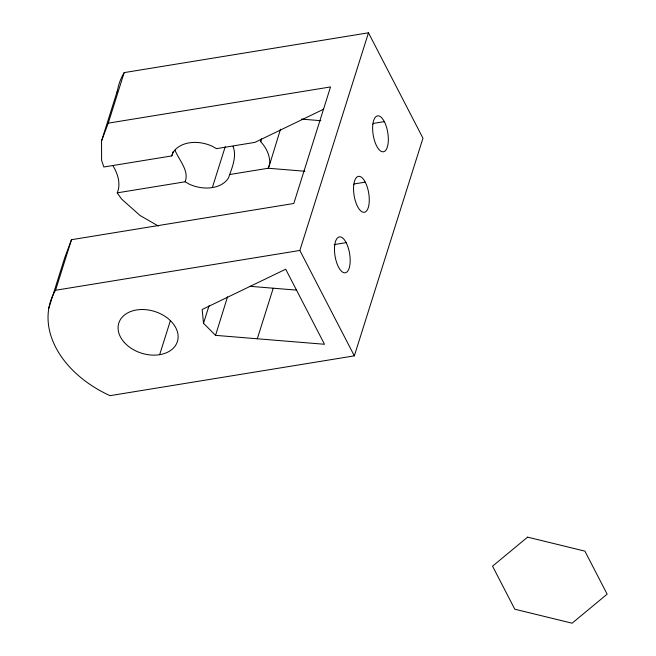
<?xml version="1.0" encoding="UTF-8"?>
<svg xmlns="http://www.w3.org/2000/svg" width="656" height="656" viewBox="0 0 656 656"><rect width="100%" height="100%" fill="white"/><g stroke="black" fill="none" stroke-linecap="round" stroke-linejoin="round"><path stroke-width="0.98" d="M269.362 165.46L280.497 129.191M173.151 151.561L171.774 155.923L103.861 166.993L101.606 160.466L101.541 140.983L117.481 90.43M158.375 226.049L140.072 215.512L121.557 199.039L117.227 192.848L185.148 181.786L189.371 184.221A30.709 21.869 17.5 0 0 228.55 177.833C231.904 167.821 237.111 156.866 233.044 146.272M215.537 335.355L203.508 323.293L202.163 309.493L285.696 269.214L324.499 344.269L215.537 335.355L227.55 296.807M48.856 308.09L64.796 257.529L71.488 239.702L293.798 203.483L330.542 86.936L108.24 123.156L101.541 140.983M117.178 92.316A102.377 72.898 17.5 0 1 124.181 72.603L368.475 32.8L422.964 138.195L354.338 355.855L110.044 395.666A102.377 72.898 17.5 0 1 55.547 290.264L71.488 239.702M108.24 123.156L124.181 72.603M159.662 354.683L170.388 320.653M212.347 187.575L225.221 146.747M203.508 323.293L209.051 305.712M269.805 162.729C269.747 154.882 266.065 147.403 260.752 141.762L261.67 138.834M269.641 163.762L268.222 168.248L229.805 174.504M257.3 338.775L273.24 288.214M354.338 355.855L299.849 250.453L368.475 32.8M171.774 155.923L173.02 152.602A30.709 21.869 17.5 0 1 212.208 146.214L216.431 148.65L254.856 142.385L323.695 109.191M117.227 192.848C121.089 184.057 117.785 173.627 112.988 165.837M269.231 166.304L268.222 168.248L304.884 171.249M185.148 181.786C189.371 170.896 179.268 160.343 175.168 150.675L175.062 150.085M373.33 123.418L384.326 121.622M354.248 183.926L365.244 182.138M334.175 244.598L346.171 242.646M55.547 290.264L299.849 250.453M301.473 119.105L320.825 120.688M249.813 286.295L296.66 290.124M260.383 139.326L260.752 141.762M527.604 537.141L492.549 566.177L514.796 609.211L572.089 623.2L607.144 594.164L584.898 551.13L527.604 537.141M372.87 124.164A18.204 7.388 80.7 0 0 382.612 151.798A18.204 7.388 80.7 0 0 385.966 125.468A18.204 7.388 80.7 0 0 372.87 124.164M334.716 245.188A18.204 7.388 80.7 0 0 344.449 272.822A18.204 7.388 80.7 0 0 347.811 246.492A18.204 7.388 80.7 0 0 334.716 245.188M124.328 342.473A30.709 21.869 17.5 0 0 175.865 344.941A30.709 21.869 17.5 0 0 144.107 309.558A30.709 21.869 17.5 0 0 124.328 342.473M353.789 184.68A18.204 7.388 80.7 0 0 363.531 212.314A18.204 7.388 80.7 0 0 366.893 185.976A18.204 7.388 80.7 0 0 353.789 184.68"/></g></svg>
